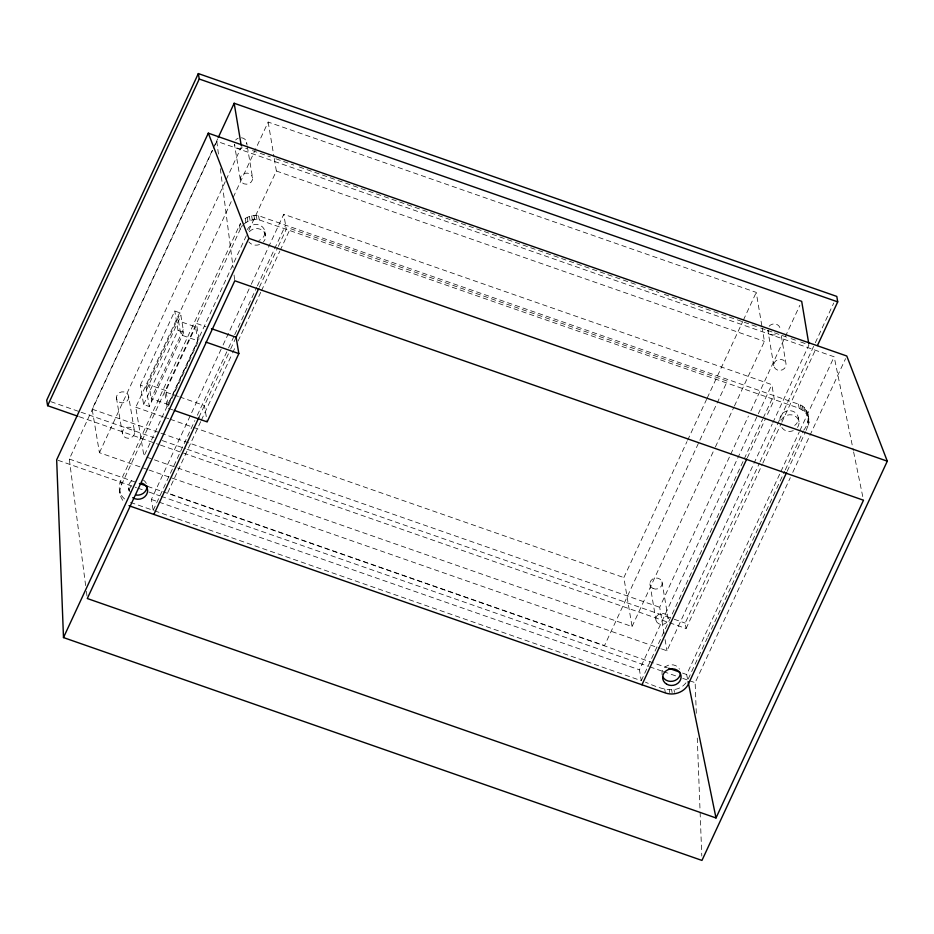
<?xml version="1.0" encoding="UTF-8"?>
<svg xmlns="http://www.w3.org/2000/svg" width="934" height="934" viewBox="0 0 934 934"><rect width="100%" height="100%" fill="white"/><g stroke="black" fill="none" stroke-linecap="round" stroke-linejoin="round"><path stroke-width="0.7" stroke-dasharray="4.67 3.5" d="M803.707 430.224C810.514 422.086 810.07 407.563 798.477 404.177L262.886 217.237C256.617 214.213 248.701 215.31 243.447 219.84M806.159 430.387L809.019 423.055L807.618 412.816M147.642 469.522L99.436 452.698L92.151 409.174L212.742 149.405M213.349 148.086L217.634 138.851M85.624 585.583L69.303 459.049L212.508 150.537M214.96 145.26L216.793 141.303L834.155 356.788L853.326 450.515M99.436 452.698L225.526 181.056M226.145 179.737L241.451 146.778L246.961 148.704M140.38 385.158L174.786 311.034L180.46 313.018L183.706 332.399L149.3 406.523L143.626 404.539L140.38 385.158L146.054 387.143L149.3 406.523M246.331 235.707L143.976 456.189L135.78 407.224L232.613 198.627M233.231 197.308L268.163 122.05L756.236 292.4L762.097 327.379M146.054 387.143L180.46 313.018M146.51 389.863L180.916 315.739M143.626 404.539L178.032 330.414L174.786 311.034M183.251 329.679L151.25 398.62L168.272 404.562L197.868 340.805L195.533 326.865L178.511 320.922L180.846 334.862L197.868 340.805M121.385 484.991L120.696 480.905L240.517 223.168L241.206 227.254L121.385 484.991A18.552 16.602 -9.5 0 0 123.638 501.43M168.272 404.562L165.937 390.622L195.533 326.865M248.783 230.429L276.359 171.015L274.257 158.418M172.895 409.933L167.419 408.018L199.117 339.731L196.385 323.409L205.982 326.748M130.503 502.41L153.199 510.338L151.378 499.457L222.479 346.304M223.086 344.985L250.662 285.57M251.281 284.251L283.761 214.271L771.834 384.633L774.344 399.589L766.37 416.762M153.199 510.338L194.879 420.557M197.331 415.28L227.978 349.258M228.585 347.938L234.107 336.065M234.714 334.734L256.78 287.205M257.387 285.886L285.582 225.152M198.93 417.37L230.021 350.402M230.628 349.094L236.115 337.267M259.36 287.205L277.702 247.685M278.32 246.366L286.271 229.239L283.761 214.271M200.693 421.654L167.548 493.047L604.543 645.581L727.294 381.13L290.299 228.608L280.48 249.763M201.3 420.323L231.994 354.219M232.601 352.889L235.672 346.281M238.123 340.992L260.843 292.073M261.45 290.754L279.861 251.083M146.72 457.158L632.049 626.551L623.854 577.586L686.98 441.595M687.599 440.276L706.594 399.343M707.213 398.024L742.752 321.448M743.371 320.128L756.365 292.144M632.049 626.551L714.79 448.308M715.397 446.989L733.785 407.387M734.404 406.068L764.432 341.365L762.331 328.78M664.144 633.941L659.684 607.263L730.073 455.617M730.68 454.298L748.438 416.062M750.889 410.785L799.854 305.301M154.577 510.816L641.273 680.699L639.451 669.818L771.834 384.633M641.273 680.699L743.627 460.205M744.235 458.886L762.623 419.273M763.241 417.953L773.656 395.514M747.375 457.683L765.763 418.082M661.447 648.861L666.958 650.788L772.243 423.989M772.862 422.67L808.972 344.868L797.951 341.015M160.438 445.063L686.081 628.535L685.171 623.095L759.459 463.066M760.066 461.746L814.705 344.039M815.324 342.72L833.735 303.036M686.081 628.535L762.202 464.537M762.821 463.217L781.233 423.534M781.851 422.215L816.234 348.16M687.529 678.784L686.653 674.535L780.299 472.814M780.906 471.495L799.27 431.94M799.878 430.621L834.155 356.788M688.218 679.006L698.048 657.828M698.667 656.509L707.26 637.98M707.879 636.661L784.665 471.25M785.284 469.93L803.088 431.555M787.164 471.296L805.552 431.718M696.309 713.272L695.141 682.672L790.304 477.683M792.756 472.394L809.334 436.68M809.941 435.361L845.55 358.656M241.206 227.254L242.536 225.491M685.965 682.847C675.749 695.923 657.174 687.191 645.406 682.135M244.124 223.915C248.246 220.401 253.943 218.93 259.267 219.899L799.165 408.263L804.804 411.649L808.295 416.891M252.472 150.619L270.37 156.877M275.88 158.792L293.79 165.049M299.3 166.964L635.412 284.286M640.922 286.213L658.832 292.459M664.343 294.385L682.24 300.631M690.506 303.515L712.549 311.209M713.926 311.687L735.969 319.381M737.346 319.86L742.857 321.786M744.235 322.265L759.389 327.554M760.766 328.044L766.277 329.959M767.655 330.438L773.165 332.364M774.543 332.843L789.685 338.131M791.063 338.622L796.574 340.536M276.359 171.015L764.432 341.365M178.032 330.414L183.706 332.399M165.937 390.622L148.915 384.68L151.705 401.34M178.382 396.483L164.688 391.696L167.419 408.018M179.76 396.95L204.418 405.566L207.15 421.888M135.78 407.224L163.275 416.833M164.653 417.311L168.774 418.747M170.151 419.226L192.147 426.908M193.525 427.387L623.854 577.586M92.151 409.174L159.644 432.734M161.022 433.213L659.684 607.263M50.833 401.678L79.729 411.766M81.095 412.244L154.028 437.696M162.282 440.579L185.679 448.74M187.057 449.231L672.784 618.763M674.161 619.242L685.171 623.095M79.262 416.727L159.072 444.584M149.02 470.012L660.069 648.383M69.303 459.049L136.668 482.563M147.665 486.404L667.401 667.81M682.532 673.087L686.653 674.535M58.048 460.299L136.481 487.676M137.858 488.155L143.357 490.081M148.868 491.996L159.877 495.849M161.243 496.328L648.359 666.351M649.737 666.829L662.113 671.149M663.49 671.628L677.255 676.426M682.754 678.353L688.265 680.279M689.631 680.758L695.141 682.672M151.378 499.457L639.451 669.818M853.618 451.939L863.495 500.227M808.179 414.813L809.113 420.965M808.342 418.969L809.019 423.055M806.742 410.913L807.42 415M807.933 421.036L808.611 425.11M805.563 409.15L806.252 413.237M804.127 407.574L804.804 411.649M802.434 406.197L803.123 410.283M800.543 405.052L801.232 409.139M798.477 404.177L799.165 408.263M798.313 417.673L799.002 421.759M781.303 335.68L786.031 363.968A6.176 5.534 -9.5 0 1 777.508 370.039A6.176 5.534 -9.5 0 1 776.201 360.536A6.176 5.534 -9.5 0 1 786.031 363.968M773.796 365.731L767.876 330.367A6.176 5.534 -9.5 0 0 777.707 333.788M661.984 581.847L668.137 618.635A6.176 5.534 -9.5 0 1 658.972 623.865A6.176 5.534 -9.5 0 1 658.809 614.257A6.176 5.534 -9.5 0 1 668.137 618.635M674.021 689.677L674.476 692.398M665.078 639.556L666.958 650.788M671.651 689.911L672.106 692.631M669.269 689.841L669.725 692.561M649.889 583.843L656.042 620.631M664.681 688.86L665.37 692.946M268.163 122.05L274.024 157.017M264.871 231.725L265.548 235.8M246.634 142.4L247.113 145.237M247.347 146.65L252.554 177.764A6.176 5.534 -9.5 0 1 244.031 183.835A6.176 5.534 -9.5 0 1 242.723 174.331A6.176 5.534 -9.5 0 1 252.554 177.764M258.578 215.824L259.267 219.899M256.29 215.544L256.967 219.618M253.966 215.556L254.643 219.642M251.655 215.871L252.332 219.945M249.401 216.466L250.09 220.541M247.253 217.342L247.942 221.416M240.318 179.526L234.399 144.163A6.176 5.534 -9.5 0 0 244.229 147.584M245.257 218.474L245.946 222.549M239.466 225.071L240.143 229.145M128.74 396.903A6.176 5.534 -9.5 0 1 119.739 402.367A6.176 5.534 -9.5 0 1 119.26 392.782A6.176 5.534 -9.5 0 1 128.74 396.903L134.659 432.267A6.176 5.534 -9.5 0 1 125.646 437.731A6.176 5.534 -9.5 0 1 125.179 428.146A6.176 5.534 -9.5 0 1 134.659 432.267M116.423 397.802L122.342 433.166M128.542 488.178L128.997 490.899M119.365 489.486L120.054 493.561M216.793 141.303L218.649 155.686M220.319 168.622L233.126 267.836M234.049 275.028L234.796 280.784M86.372 591.327L87.107 597.083M697.266 738.035L700.056 810.887M700.115 812.346L701.796 856.058M241.381 137.765A6.176 5.534 -9.5 0 1 246.623 143.848M235.66 140.03A6.176 5.534 -9.5 0 1 238.205 138.209M769.137 326.235A6.176 5.534 -9.5 0 1 776.399 324.296A6.176 5.534 -9.5 0 1 780.1 330.052M781.303 420.102A9.27 8.301 -9.5 0 1 794.507 415.747A9.27 8.301 -9.5 0 1 797.111 427.959M793.293 430.679A9.27 8.301 -9.5 0 1 781.244 426.476M779.96 420.312A9.27 8.301 -9.5 0 1 792.744 411.217A9.27 8.301 -9.5 0 1 794.706 425.449M130.34 492.113A9.27 8.301 -9.5 0 1 134.251 479.259M143.416 480.111A9.27 8.301 -9.5 0 1 146.288 483.462M247.265 229.577A9.27 8.301 -9.5 0 1 262.454 226.915A9.27 8.301 -9.5 0 1 258.858 240.493M662.113 674.897A9.27 8.301 -9.5 0 1 668.324 665.253A9.27 8.301 -9.5 0 1 679.532 669.188M249.238 231.784A9.27 8.301 -9.5 0 1 262.256 230.278A9.27 8.301 -9.5 0 1 263.458 241.953M259.547 244.568A9.27 8.301 -9.5 0 1 248.794 241.918M124.537 498.954A18.552 16.602 -9.5 0 1 120.696 480.905M129.242 490.081A9.27 8.301 -9.5 0 1 132.838 484.477M653.053 588.502A6.176 5.534 -9.5 0 0 662.218 583.271A6.176 5.534 -9.5 0 0 652.889 578.893A6.176 5.534 -9.5 0 0 653.053 588.502"/><path stroke-width="1.4" d="M817.46 345.51L837.716 301.869L836.806 296.428L198.335 73.576L46.7 400.242L47.611 405.683L77.884 416.249M47.611 405.683L199.246 79.016L198.335 73.576M208.305 133.165L56.67 459.82L63.489 637.572L701.959 860.424L887.3 461.174L846.776 356.006L208.305 133.165L248.829 238.322L63.489 637.572M218.252 137.531L234.165 103.254L801.687 301.343L808.739 343.467M153.888 514.412L198.93 417.37M174.273 410.411L207.15 421.888L238.847 353.589L236.115 337.267L258.741 288.524M641.962 684.774L746.756 459.003M786.556 472.616L687.914 685.077C683.49 692.596 673.496 695.818 665.37 692.946L131.18 506.497A18.552 16.602 -9.5 0 1 129.02 505.586M716.004 817.962L863.495 500.227L234.796 280.784L87.294 598.519L716.004 817.962L688.101 681.633M199.246 79.016L837.716 301.869M248.829 238.322L887.3 461.174M211.458 328.663L236.115 337.267M205.97 342.113L238.847 353.589M139.423 483.52L147.665 486.404M668.779 668.289L679.777 672.13M234.165 103.254L241.217 145.377M680.419 673.402A9.27 8.301 -9.5 0 1 672.9 681.19A9.27 8.301 -9.5 0 1 662.86 676.94M146.883 487.711A9.27 8.301 -9.5 0 1 136.434 495.137M142.015 483.158A9.27 8.301 -9.5 0 1 146.369 494.903A9.27 8.301 -9.5 0 1 132.71 497.682M666.654 684.178A9.27 8.301 -9.5 0 0 681.096 677.477A9.27 8.301 -9.5 0 0 667.88 669.771A9.27 8.301 -9.5 0 0 666.654 684.178"/></g></svg>
